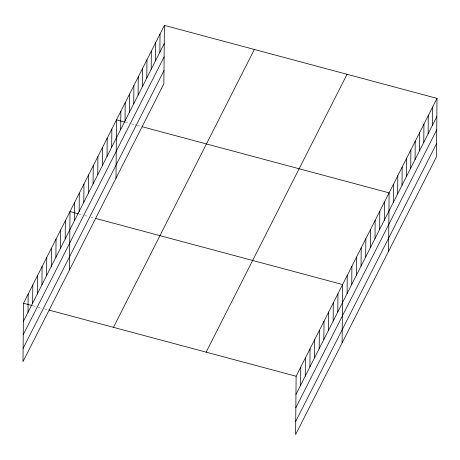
<?xml version="1.0" encoding="UTF-8"?>
<svg xmlns="http://www.w3.org/2000/svg" width="460" height="460" viewBox="0 0 460 460"><rect width="100%" height="100%" fill="white"/><g stroke="black" fill="none" stroke-linecap="round" stroke-linejoin="round"><path stroke-width="0.34" stroke-dasharray="2.3 1.72" d="M125.287 122.21L129.346 123.297M131.376 123.843L136.787 125.292M137.459 125.471L140.846 126.379M78.792 213.911L82.852 214.998M84.882 215.539L88.262 216.447M90.971 217.172L94.352 218.074M32.976 305.791L36.363 306.699M37.714 307.061L41.774 308.148M44.476 308.873L48.536 309.959"/><path stroke-width="0.69" d="M164.392 25.38L23.512 303.255L23 361.629L163.886 83.754L164.392 25.38L437 98.371L436.488 156.745L295.608 434.619L296.113 376.245L437 98.371M27.997 312.305L28.158 294.084M32.648 303.134L32.809 284.918M37.3 293.963L37.456 275.747M41.946 284.797L42.107 266.576M46.598 275.626L46.753 257.404M51.244 266.455L51.405 248.239M55.896 257.284L56.051 239.068M60.542 248.112L60.703 229.896M65.193 238.947L65.354 220.725M69.494 269.928L70 211.554L78.12 213.727M74.491 220.605L74.652 202.388M79.143 211.433L79.298 193.217M83.789 202.268L83.95 184.046M88.441 193.096L88.596 174.875M93.087 183.925L93.248 165.709M97.738 174.754L97.894 156.538M102.384 165.583L102.545 147.367M107.036 156.417L107.197 138.195M111.688 147.246L111.843 129.024M115.983 178.233L116.495 119.859L124.608 122.032M120.687 129.484L120.848 111.268M125.045 120.899L125.2 102.678M129.398 112.309L129.559 94.087M133.751 103.718L133.912 85.502M138.109 95.134L138.264 76.912M142.462 86.543L142.623 68.321M146.815 77.953L146.976 59.737M151.173 69.362L151.328 51.146M155.526 60.777L155.687 42.556M159.879 52.187L160.04 33.965M300.604 385.296L300.765 367.08M305.256 376.125L305.411 357.909M309.902 366.959L310.063 348.737M314.554 357.788L314.715 339.566M319.2 348.617L319.361 330.401M323.851 339.445L324.012 321.229M328.503 330.28L328.659 312.058M333.149 321.109L333.31 302.887M337.801 311.938L337.956 293.721M342.096 342.924L342.608 284.55L95.703 218.437M347.099 293.595L347.254 275.379M351.745 284.43L351.906 266.208M356.397 275.258L356.558 257.036M361.042 266.087L361.203 247.871M365.694 256.916L365.855 238.7M370.346 247.75L370.501 229.528M374.992 238.579L375.153 220.357M379.644 229.408L379.799 211.192M384.29 220.236L384.451 202.02M388.591 251.223L389.097 192.849L142.197 126.741M393.294 202.48L393.455 184.259M397.647 193.89L397.808 175.674M402.005 185.299L402.161 167.083M406.358 176.715L406.519 158.493M410.711 168.124L410.872 149.902M415.069 159.534L415.225 141.318M419.422 150.943L419.583 132.727M423.775 142.358L423.936 124.137M428.133 133.768L428.289 115.546M432.486 125.177L432.647 106.962M23.351 321.477L164.237 43.596M23.236 334.725L164.122 56.85M23.115 348.381L164.001 70.501M113.47 327.342L254.351 49.467M206.155 352.159L347.041 74.284M295.958 394.467L436.839 116.587M295.843 407.721L436.724 129.841M295.722 421.371L436.609 143.491M23.512 303.255L32.303 305.612M49.214 310.138L296.113 376.245"/></g></svg>
